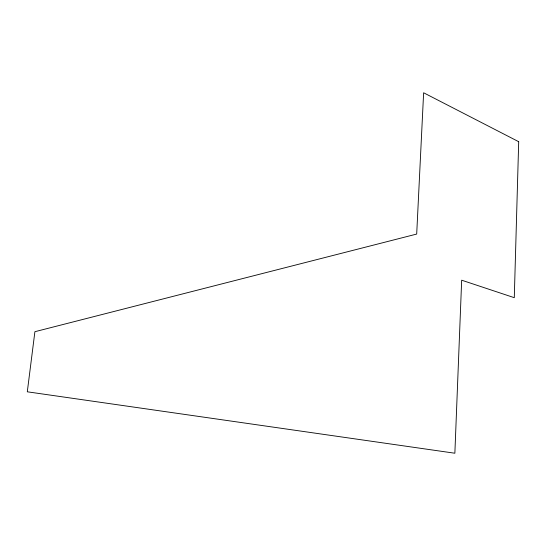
<?xml version="1.0" encoding="UTF-8"?>
<svg xmlns="http://www.w3.org/2000/svg" width="546" height="546" viewBox="0 0 546 546"><rect width="100%" height="100%" fill="white"/><g stroke="black" fill="none" stroke-linecap="round" stroke-linejoin="round"><path stroke-width="0.82" d="M518.7 141.701L514.284 297.686L461.67 280.194L454.866 453.228L27.3 391.803L34.896 331.702L416.694 234.063L423.628 92.772L518.7 141.701"/></g></svg>
